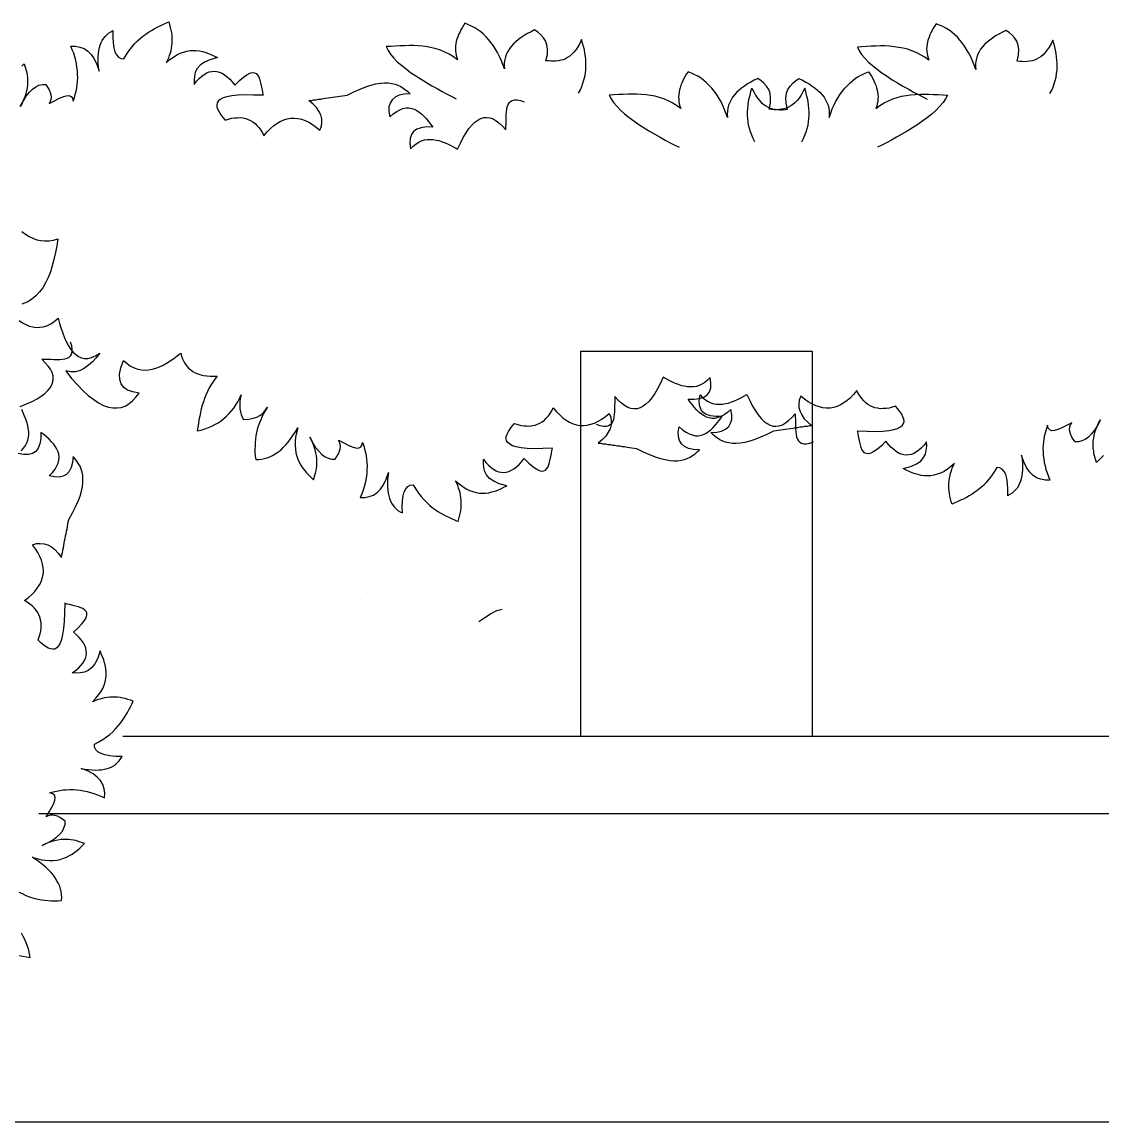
# Model space of a CAD drawing. Extents: x -24232 to 27340, y -23039 to 23489.
# Drawn here: x -9147 to -8446, y -5096 to -4383 of the extents above; entities that cross this region are included whole.
import ezdxf

# ---------------------------------------------------------------- set-up
doc = ezdxf.new("R2010")
doc.units = 0
doc.header["$LTSCALE"] = 10
for name, color, linetype in [('0-PLANTS', 11, 'CONTINUOUS'), ('1', 1, 'CONTINUOUS'), ('3', 3, 'CONTINUOUS')]:
    doc.layers.add(name, color=color, linetype=linetype)

msp = doc.modelspace()

# ---------------------------------------------------------------- linework, layer by layer
at = {"layer": '0-PLANTS', "color": 11}
for points in [[(-8922.65, -4752.9), (-8922.65, -4752.9)], [(-8850.5, -4771.83), (-8850.5, -4771.83)]]:
    msp.add_lwpolyline(points, close=True, dxfattribs=at)
msp.add_lwpolyline([(-8850.5, -4771.83), (-8846.72, -4769.07), (-8843, -4766.77), (-8838.82, -4764.55), (-8835.33, -4763.66)], dxfattribs=at)
at = {"layer": '1'}
for p, q in [((-8784.24, -4596.46), (-8634.24, -4596.46)), ((-8784.24, -4846.46), (-8784.24, -4596.46)), ((-8634.24, -4596.46), (-8634.24, -4846.46))]:
    msp.add_line(p, q, dxfattribs=at)
for points in [[(-9148.18, -4437.54), (-9146.23, -4433.96), (-9144.37, -4430.94), (-9142.31, -4428.43), (-9140.35, -4426.34), (-9138.2, -4424.78), (-9136.13, -4423.89), (-9133.89, -4423.27), (-9131.71, -4423.32), (-9131.71, -4423.32), (-9130.45, -4425.09), (-9129.48, -4426.76), (-9128.77, -4428.45), (-9128.34, -4430.03), (-9128.2, -4431.51), (-9128.32, -4433.01), (-9128.86, -4434.41), (-9129.54, -4435.7), (-9129.54, -4435.7), (-9126.07, -4433.87), (-9123.1, -4432.36), (-9120.5, -4431.29), (-9118.39, -4430.67), (-9116.65, -4430.5), (-9115.24, -4431.04), (-9114.32, -4432.17), (-9113.85, -4434.15), (-9113.85, -4434.15), (-9113.11, -4432.05), (-9112.52, -4429.82), (-9111.91, -4427.73), (-9111.45, -4425.52), (-9111.26, -4423.33), (-9111.07, -4421.15), (-9110.88, -4418.96), (-9110.97, -4416.67), (-9111.05, -4414.51), (-9111.41, -4412.24), (-9111.77, -4409.98), (-9112.26, -4407.72), (-9112.76, -4405.47), (-9113.53, -4403.11), (-9114.43, -4400.9), (-9115.34, -4398.55), (-9115.34, -4398.55), (-9112.36, -4398.52), (-9109.46, -4399.05), (-9106.8, -4400.01), (-9104.33, -4401.66), (-9102.22, -4403.89), (-9100.18, -4406.66), (-9098.47, -4410.29), (-9096.96, -4414.61), (-9096.96, -4414.61), (-9097.34, -4412.07), (-9097.58, -4409.66), (-9097.67, -4407.37), (-9097.62, -4405.19), (-9097.41, -4403.14), (-9097.2, -4401.22), (-9096.83, -4399.43), (-9096.32, -4397.75), (-9095.66, -4396.2), (-9094.99, -4394.78), (-9094.05, -4393.33), (-9093.08, -4392.15), (-9091.97, -4391.09), (-9090.85, -4390.04), (-9089.45, -4389.22), (-9088.04, -4388.4), (-9088.04, -4388.4), (-9088.16, -4392.61), (-9087.93, -4396.38), (-9087.47, -4399.59), (-9086.82, -4402.1), (-9085.8, -4404.16), (-9084.45, -4405.52), (-9082.87, -4406.44), (-9080.95, -4406.66), (-9080.95, -4406.66), (-9079.19, -4403.91), (-9077.55, -4401.32), (-9075.74, -4399.1), (-9074.05, -4397.04), (-9072.21, -4395.1), (-9070.34, -4393.43), (-9068.58, -4392.03), (-9066.69, -4390.63), (-9064.92, -4389.37), (-9063, -4388.23), (-9061.2, -4387.24), (-9059.27, -4386.24), (-9057.46, -4385.38), (-9055.65, -4384.53), (-9053.7, -4383.66), (-9051.89, -4382.8), (-9051.89, -4382.8), (-9051.32, -4384.5), (-9050.86, -4386.36), (-9050.42, -4388.07), (-9050.12, -4389.8), (-9049.94, -4391.55), (-9049.79, -4393.16), (-9049.75, -4394.91), (-9049.86, -4396.55), (-9049.97, -4398.18), (-9050.21, -4399.83), (-9050.59, -4401.5), (-9050.98, -4403.02), (-9051.5, -4404.57), (-9052.01, -4406.24), (-9052.69, -4407.66), (-9053.48, -4409.23), (-9053.48, -4409.23), (-9051.1, -4407.23), (-9048.83, -4405.52), (-9046.67, -4404.09), (-9044.47, -4403.06), (-9042.25, -4402.3), (-9040.14, -4401.68), (-9038.01, -4401.34), (-9035.98, -4401.27), (-9033.95, -4401.34), (-9031.89, -4401.55), (-9029.95, -4402.03), (-9027.86, -4402.64), (-9026.04, -4403.27), (-9024.05, -4404.16), (-9022.07, -4405.04), (-9020.22, -4405.94), (-9020.22, -4405.94), (-9025.1, -4407.24), (-9028.72, -4408.95), (-9031.52, -4410.85), (-9033.33, -4413.06), (-9034.59, -4415.35), (-9035.15, -4417.98), (-9035.43, -4420.58), (-9035.3, -4423.28), (-9035.3, -4423.28), (-9033.74, -4421.23), (-9032.02, -4419.43), (-9030.41, -4417.92), (-9028.76, -4416.81), (-9027.1, -4415.83), (-9025.54, -4415.14), (-9023.81, -4414.83), (-9022.2, -4414.67), (-9020.55, -4414.91), (-9018.89, -4415.29), (-9017.19, -4416.07), (-9015.61, -4417), (-9013.99, -4418.33), (-9012.2, -4419.91), (-9010.68, -4421.66), (-9008.98, -4423.79), (-9008.98, -4423.79), (-9006.02, -4420.79), (-9003.39, -4418.64), (-9001.11, -4417.06), (-8999.18, -4416.05), (-8997.6, -4415.63), (-8996.23, -4415.76), (-8995.1, -4416.19), (-8994.19, -4417.19), (-8993.4, -4418.33), (-8992.85, -4419.76), (-8992.43, -4421.34), (-8991.97, -4423.2), (-8991.65, -4425.06), (-8991.2, -4426.91), (-8990.89, -4428.64), (-8990.45, -4430.36), (-8990.45, -4430.36), (-8996.84, -4430.18), (-9002.27, -4430.04), (-9006.99, -4430.23), (-9010.86, -4430.75), (-9014.06, -4431.34), (-9016.56, -4431.99), (-9018.36, -4432.98), (-9019.61, -4434.05), (-9020.44, -4435.22), (-9020.71, -4436.6), (-9020.57, -4438.07), (-9020.01, -4439.64), (-9019.18, -4441.19), (-9018.05, -4442.97), (-9016.66, -4444.73), (-9015.13, -4446.47), (-9015.13, -4446.47), (-9013.03, -4445.86), (-9011.06, -4445.26), (-9009.06, -4444.93), (-9007.17, -4444.87), (-9005.28, -4444.82), (-9003.63, -4445.07), (-9001.83, -4445.43), (-9000.29, -4445.95), (-8998.72, -4446.75), (-8997.29, -4447.55), (-8995.83, -4448.63), (-8994.62, -4449.86), (-8993.26, -4451.35), (-8992.16, -4452.87), (-8991.03, -4454.66), (-8990.03, -4456.59), (-8990.03, -4456.59), (-8987.98, -4454.08), (-8985.88, -4451.98), (-8983.76, -4450.15), (-8981.61, -4448.58), (-8979.44, -4447.28), (-8977.24, -4446.25), (-8975, -4445.62), (-8972.73, -4445.26), (-8970.44, -4445.17), (-8968.11, -4445.48), (-8965.76, -4445.93), (-8963.37, -4446.78), (-8960.96, -4447.89), (-8958.52, -4449.28), (-8956.19, -4450.94), (-8953.69, -4453), (-8953.69, -4453), (-8952.72, -4450.46), (-8952.42, -4448), (-8952.52, -4445.57), (-8953.18, -4443.06), (-8954.35, -4440.74), (-8955.95, -4438.33), (-8958.2, -4436.11), (-8960.86, -4433.8), (-8960.86, -4433.8), (-8959.25, -4433.64), (-8957.79, -4433.36), (-8956.18, -4433.2), (-8954.59, -4432.91), (-8953.11, -4432.76), (-8951.52, -4432.47), (-8950.04, -4432.32), (-8948.44, -4432.03), (-8946.83, -4431.87), (-8945.37, -4431.59), (-8943.76, -4431.43), (-8942.17, -4431.14), (-8940.69, -4431), (-8939.1, -4430.7), (-8937.62, -4430.56), (-8936.03, -4430.26), (-8936.03, -4430.26), (-8931.64, -4428.07), (-8927.61, -4426.32), (-8923.96, -4424.87), (-8920.56, -4423.73), (-8917.38, -4423), (-8914.45, -4422.45), (-8911.76, -4422.31), (-8909.32, -4422.34), (-8906.98, -4422.66), (-8904.91, -4423.13), (-8903.08, -4423.76), (-8901.23, -4424.66), (-8899.64, -4425.72), (-8898.05, -4426.78), (-8896.57, -4427.99), (-8895.22, -4429.35), (-8895.22, -4429.35), (-8899.12, -4429.6), (-8902.3, -4430.32), (-8904.89, -4431.52), (-8906.89, -4433.21), (-8908.17, -4435.37), (-8908.87, -4437.87), (-8908.98, -4440.86), (-8908.37, -4444.32), (-8908.37, -4444.32), (-8906.12, -4442.34), (-8903.84, -4440.76), (-8901.78, -4439.75), (-8899.82, -4439.01), (-8897.83, -4438.54), (-8895.94, -4438.49), (-8894.14, -4438.86), (-8892.47, -4439.37), (-8890.9, -4440.16), (-8889.31, -4441.22), (-8887.7, -4442.42), (-8886.2, -4443.89), (-8884.69, -4445.51), (-8883.29, -4447.26), (-8881.89, -4449.16), (-8880.48, -4451.05), (-8880.48, -4451.05), (-8884.56, -4450.91), (-8888.03, -4451.39), (-8890.78, -4452.34), (-8892.94, -4453.77), (-8894.37, -4455.81), (-8895.2, -4458.33), (-8895.3, -4461.45), (-8894.81, -4465.06), (-8894.81, -4465.06), (-8893.09, -4463.26), (-8891.33, -4461.87), (-8889.55, -4460.75), (-8887.73, -4459.89), (-8885.9, -4459.3), (-8884.03, -4458.98), (-8882.14, -4458.93), (-8880.24, -4459.01), (-8878.31, -4459.36), (-8876.38, -4459.72), (-8874.41, -4460.47), (-8872.44, -4461.22), (-8870.45, -4462.11), (-8868.32, -4463.12), (-8866.32, -4464.14), (-8864.31, -4465.3), (-8864.31, -4465.3), (-8862.54, -4461.33), (-8860.72, -4457.76), (-8858.87, -4454.6), (-8856.96, -4451.98), (-8855.16, -4449.63), (-8853.18, -4447.81), (-8851.28, -4446.4), (-8849.35, -4445.4), (-8847.38, -4444.8), (-8845.49, -4444.75), (-8843.44, -4444.95), (-8841.33, -4445.69), (-8839.32, -4446.85), (-8837.27, -4448.41), (-8835.18, -4450.37), (-8833.06, -4452.73), (-8833.06, -4452.73), (-8832.97, -4450.82), (-8832.9, -4448.79), (-8832.83, -4446.75), (-8832.75, -4444.84), (-8832.82, -4442.82), (-8832.58, -4441.04), (-8832.35, -4439.25), (-8832.1, -4437.74), (-8831.56, -4436.33), (-8830.86, -4435.18), (-8830, -4434.28), (-8828.85, -4433.63), (-8827.39, -4433.35), (-8825.63, -4433.31), (-8823.55, -4433.78), (-8821.17, -4434.63), (-8821.17, -4434.63), (-8821.07, -4434.54)], [(-8785.77, -4428.99), (-8785.77, -4428.99), (-8784.61, -4426.8), (-8783.73, -4424.72), (-8782.97, -4422.5), (-8782.35, -4420.39), (-8781.74, -4418.29), (-8781.38, -4416.02), (-8781.17, -4413.87), (-8781.09, -4411.71), (-8781.01, -4409.56), (-8781.2, -4407.37), (-8781.39, -4405.18), (-8781.72, -4402.99), (-8782.04, -4400.79), (-8782.65, -4398.7), (-8783.24, -4396.47), (-8783.83, -4394.25), (-8783.83, -4394.25), (-8785.02, -4396.7), (-8786.19, -4398.89), (-8787.44, -4400.66), (-8788.82, -4402.28), (-8790.19, -4403.77), (-8791.52, -4404.86), (-8792.96, -4405.8), (-8794.4, -4406.61), (-8795.82, -4407.28), (-8797.34, -4407.67), (-8798.86, -4407.93), (-8800.51, -4408.17), (-8802.14, -4408.28), (-8803.77, -4408.26), (-8805.38, -4408.1), (-8806.99, -4407.94), (-8806.99, -4407.94), (-8806.05, -4403.97), (-8805.98, -4400.45), (-8806.37, -4397.57), (-8807.2, -4395.05), (-8808.63, -4393.01), (-8810.33, -4391.09), (-8812.2, -4389.41), (-8814.36, -4387.98), (-8814.36, -4387.98), (-8816.64, -4389.11), (-8818.93, -4390.37), (-8821.07, -4391.51), (-8822.97, -4392.95), (-8824.86, -4394.25), (-8826.48, -4395.58), (-8828.12, -4397.05), (-8829.5, -4398.67), (-8830.73, -4400.18), (-8831.71, -4401.84), (-8832.55, -4403.52), (-8833.27, -4405.34), (-8833.72, -4407.19), (-8834.06, -4409.19), (-8834.12, -4411.22), (-8833.92, -4413.27), (-8833.92, -4413.27), (-8834.99, -4410.45), (-8836.07, -4407.64), (-8837.17, -4405.09), (-8838.42, -4402.67), (-8839.82, -4400.36), (-8841.1, -4398.2), (-8842.66, -4396.15), (-8844.23, -4394.24), (-8845.81, -4392.46), (-8847.54, -4390.8), (-8849.29, -4389.27), (-8851.18, -4387.86), (-8853.22, -4386.58), (-8855.29, -4385.56), (-8857.35, -4384.55), (-8859.57, -4383.65), (-8859.57, -4383.65), (-8860.52, -4385.05), (-8861.48, -4386.58), (-8862.3, -4387.98), (-8862.99, -4389.54), (-8863.67, -4390.96), (-8864.22, -4392.4), (-8864.78, -4393.97), (-8865.2, -4395.42), (-8865.48, -4396.88), (-8865.62, -4398.35), (-8865.78, -4399.96), (-8865.66, -4401.46), (-8865.54, -4402.97), (-8865.27, -4404.35), (-8864.88, -4405.88), (-8864.35, -4407.42), (-8864.35, -4407.42), (-8867, -4405.4), (-8869.81, -4403.76), (-8872.52, -4402.41), (-8875.38, -4401.18), (-8878.27, -4400.22), (-8881.04, -4399.54), (-8883.97, -4398.98), (-8886.9, -4398.55), (-8889.85, -4398.26), (-8892.82, -4398.11), (-8895.79, -4398.08), (-8898.78, -4398.19), (-8901.77, -4398.3), (-8904.76, -4398.41), (-8907.77, -4398.66), (-8910.76, -4398.77), (-8910.76, -4398.77), (-8909.51, -4401.2), (-8907.99, -4403.65), (-8905.92, -4406.02), (-8903.47, -4408.56), (-8900.85, -4410.85), (-8897.83, -4413.18), (-8894.81, -4415.51), (-8891.51, -4417.73), (-8888.07, -4419.97), (-8884.62, -4422.07), (-8881.17, -4424.17), (-8877.7, -4426.01), (-8874.37, -4427.96), (-8871.15, -4429.63), (-8868.18, -4431.14), (-8865.35, -4432.64)], [(-8479.86, -4429.25), (-8479.86, -4429.25), (-8478.7, -4427.06), (-8477.82, -4424.98), (-8477.05, -4422.75), (-8476.44, -4420.65), (-8475.83, -4418.54), (-8475.47, -4416.28), (-8475.25, -4414.13), (-8475.18, -4411.97), (-8475.1, -4409.81), (-8475.29, -4407.63), (-8475.48, -4405.44), (-8475.8, -4403.24), (-8476.13, -4401.04), (-8476.73, -4398.95), (-8477.33, -4396.73), (-8477.92, -4394.5), (-8477.92, -4394.5), (-8479.11, -4396.96), (-8480.27, -4399.14), (-8481.53, -4400.92), (-8482.91, -4402.54), (-8484.28, -4404.03), (-8485.6, -4405.12), (-8487.05, -4406.06), (-8488.49, -4406.87), (-8489.91, -4407.54), (-8491.43, -4407.93), (-8492.95, -4408.18), (-8494.6, -4408.43), (-8496.23, -4408.54), (-8497.86, -4408.51), (-8499.47, -4408.35), (-8501.07, -4408.19), (-8501.07, -4408.19), (-8500.14, -4404.22), (-8500.06, -4400.71), (-8500.46, -4397.83), (-8501.29, -4395.31), (-8502.72, -4393.27), (-8504.42, -4391.34), (-8506.29, -4389.67), (-8508.45, -4388.24), (-8508.45, -4388.24), (-8510.73, -4389.37), (-8513.02, -4390.63), (-8515.16, -4391.77), (-8517.06, -4393.21), (-8518.95, -4394.51), (-8520.57, -4395.84), (-8522.21, -4397.3), (-8523.59, -4398.93), (-8524.82, -4400.43), (-8525.8, -4402.1), (-8526.64, -4403.77), (-8527.36, -4405.6), (-8527.81, -4407.45), (-8528.15, -4409.45), (-8528.21, -4411.47), (-8528.01, -4413.52), (-8528.01, -4413.52), (-8529.08, -4410.71), (-8530.16, -4407.89), (-8531.26, -4405.35), (-8532.51, -4402.92), (-8533.91, -4400.62), (-8535.19, -4398.46), (-8536.74, -4396.41), (-8538.32, -4394.5), (-8539.9, -4392.71), (-8541.63, -4391.05), (-8543.38, -4389.53), (-8545.27, -4388.12), (-8547.31, -4386.84), (-8549.38, -4385.82), (-8551.44, -4384.8), (-8553.66, -4383.91), (-8553.66, -4383.91), (-8554.61, -4385.3), (-8555.57, -4386.83), (-8556.39, -4388.24), (-8557.08, -4389.8), (-8557.76, -4391.22), (-8558.31, -4392.66), (-8558.87, -4394.23), (-8559.29, -4395.67), (-8559.57, -4397.14), (-8559.71, -4398.61), (-8559.87, -4400.22), (-8559.75, -4401.72), (-8559.63, -4403.22), (-8559.36, -4404.6), (-8558.97, -4406.13), (-8558.44, -4407.67), (-8558.44, -4407.67), (-8561.08, -4405.65), (-8563.9, -4404.02), (-8566.61, -4402.67), (-8569.47, -4401.44), (-8572.36, -4400.48), (-8575.13, -4399.8), (-8578.06, -4399.24), (-8580.99, -4398.81), (-8583.94, -4398.52), (-8586.91, -4398.36), (-8589.88, -4398.34), (-8592.87, -4398.45), (-8595.86, -4398.56), (-8598.85, -4398.67), (-8601.86, -4398.92), (-8604.85, -4399.03), (-8604.85, -4399.03), (-8603.6, -4401.45), (-8602.08, -4403.91), (-8600.01, -4406.28), (-8597.55, -4408.82), (-8594.94, -4411.11), (-8591.92, -4413.44), (-8588.9, -4415.77), (-8585.6, -4417.99), (-8582.16, -4420.23), (-8578.71, -4422.33), (-8575.26, -4424.43), (-8571.79, -4426.26), (-8568.46, -4428.22), (-8565.24, -4429.89), (-8562.27, -4431.4), (-8559.44, -4432.9)], [(-9147.24, -4411.45), (-9145.63, -4409.94), (-9145.63, -4409.94), (-9145.21, -4411.38), (-9144.8, -4412.83), (-9144.39, -4414.28), (-9143.96, -4415.86), (-9143.81, -4417.34), (-9143.52, -4418.94), (-9143.5, -4420.56), (-9143.47, -4422.18), (-9143.58, -4423.82), (-9143.81, -4425.6), (-9144.18, -4427.4), (-9144.66, -4429.34), (-9145.28, -4431.3), (-9146.03, -4433.27), (-9147.04, -4435.4), (-9148.18, -4437.54)], [(-8640.91, -4460.46), (-8640.91, -4460.46), (-8639.75, -4458.28), (-8638.87, -4456.2), (-8638.11, -4453.97), (-8637.49, -4451.87), (-8636.88, -4449.76), (-8636.52, -4447.49), (-8636.31, -4445.35), (-8636.23, -4443.19), (-8636.15, -4441.03), (-8636.34, -4438.84), (-8636.53, -4436.66), (-8636.86, -4434.46), (-8637.18, -4432.26), (-8637.79, -4430.17), (-8638.38, -4427.94), (-8638.97, -4425.72), (-8638.97, -4425.72), (-8640.16, -4428.17), (-8641.33, -4430.36), (-8642.58, -4432.13), (-8643.96, -4433.76), (-8645.33, -4435.25), (-8646.66, -4436.33), (-8648.1, -4437.28), (-8649.54, -4438.08), (-8650.96, -4438.75), (-8652.49, -4439.14), (-8654, -4439.4), (-8655.65, -4439.64), (-8657.29, -4439.75), (-8658.91, -4439.73), (-8660.52, -4439.57), (-8662.13, -4439.41), (-8662.13, -4439.41), (-8661.19, -4435.44), (-8661.12, -4431.93), (-8661.51, -4429.04), (-8662.34, -4426.52), (-8663.77, -4424.49), (-8665.47, -4422.56), (-8667.34, -4420.89), (-8669.5, -4419.45), (-8669.5, -4419.45), (-8671.78, -4420.58), (-8674.07, -4421.85), (-8676.21, -4422.99), (-8678.12, -4424.43), (-8680, -4425.73), (-8681.63, -4427.06), (-8683.26, -4428.52), (-8684.64, -4430.15), (-8685.87, -4431.65), (-8686.85, -4433.31), (-8687.69, -4434.99), (-8688.41, -4436.81), (-8688.87, -4438.67), (-8689.2, -4440.66), (-8689.26, -4442.69), (-8689.06, -4444.74), (-8689.06, -4444.74), (-8690.14, -4441.93), (-8691.21, -4439.11), (-8692.31, -4436.56), (-8693.56, -4434.14), (-8694.96, -4431.83), (-8696.24, -4429.68), (-8697.8, -4427.63), (-8699.37, -4425.71), (-8700.95, -4423.93), (-8702.68, -4422.27), (-8704.43, -4420.74), (-8706.32, -4419.34), (-8708.36, -4418.05), (-8710.43, -4417.04), (-8712.49, -4416.02), (-8714.71, -4415.12), (-8714.71, -4415.12), (-8715.66, -4416.52), (-8716.62, -4418.05), (-8717.44, -4419.46), (-8718.13, -4421.01), (-8718.82, -4422.44), (-8719.36, -4423.87), (-8719.92, -4425.44), (-8720.34, -4426.89), (-8720.62, -4428.35), (-8720.76, -4429.83), (-8720.92, -4431.44), (-8720.8, -4432.94), (-8720.68, -4434.44), (-8720.41, -4435.82), (-8720.02, -4437.35), (-8719.49, -4438.89), (-8719.49, -4438.89), (-8722.14, -4436.87), (-8724.95, -4435.24), (-8727.66, -4433.89), (-8730.52, -4432.66), (-8733.41, -4431.69), (-8736.18, -4431.01), (-8739.11, -4430.45), (-8742.04, -4430.03), (-8744.99, -4429.74), (-8747.96, -4429.58), (-8750.94, -4429.56), (-8753.93, -4429.67), (-8756.92, -4429.78), (-8759.91, -4429.89), (-8762.91, -4430.13), (-8765.9, -4430.24), (-8765.9, -4430.24), (-8764.65, -4432.67), (-8763.13, -4435.12), (-8761.06, -4437.49), (-8758.61, -4440.04), (-8755.99, -4442.33), (-8752.97, -4444.66), (-8749.95, -4446.99), (-8746.65, -4449.21), (-8743.21, -4451.44), (-8739.76, -4453.54), (-8736.31, -4455.65), (-8732.84, -4457.48), (-8729.51, -4459.43), (-8726.29, -4461.1), (-8723.33, -4462.62), (-8720.49, -4464.11)], [(-8671.39, -4460.46), (-8671.39, -4460.46), (-8672.55, -4458.28), (-8673.44, -4456.2), (-8674.2, -4453.97), (-8674.81, -4451.87), (-8675.43, -4449.76), (-8675.79, -4447.49), (-8676, -4445.35), (-8676.07, -4443.19), (-8676.15, -4441.03), (-8675.96, -4438.84), (-8675.77, -4436.66), (-8675.45, -4434.46), (-8675.12, -4432.26), (-8674.52, -4430.17), (-8673.92, -4427.94), (-8673.33, -4425.72), (-8673.33, -4425.72), (-8672.14, -4428.17), (-8670.98, -4430.36), (-8669.72, -4432.13), (-8668.34, -4433.76), (-8666.97, -4435.25), (-8665.65, -4436.33), (-8664.2, -4437.28), (-8662.77, -4438.08), (-8661.35, -4438.75), (-8659.82, -4439.14), (-8658.3, -4439.4), (-8656.65, -4439.64), (-8655.02, -4439.75), (-8653.4, -4439.73), (-8651.79, -4439.57), (-8650.18, -4439.41), (-8650.18, -4439.41), (-8651.11, -4435.44), (-8651.19, -4431.93), (-8650.79, -4429.04), (-8649.96, -4426.52), (-8648.54, -4424.49), (-8646.83, -4422.56), (-8644.97, -4420.89), (-8642.8, -4419.45), (-8642.8, -4419.45), (-8640.53, -4420.58), (-8638.23, -4421.85), (-8636.09, -4422.99), (-8634.19, -4424.43), (-8632.3, -4425.73), (-8630.68, -4427.06), (-8629.04, -4428.52), (-8627.66, -4430.15), (-8626.43, -4431.65), (-8625.46, -4433.31), (-8624.61, -4434.99), (-8623.89, -4436.81), (-8623.44, -4438.67), (-8623.1, -4440.66), (-8623.04, -4442.69), (-8623.24, -4444.74), (-8623.24, -4444.74), (-8622.17, -4441.93), (-8621.09, -4439.11), (-8619.99, -4436.56), (-8618.74, -4434.14), (-8617.34, -4431.83), (-8616.07, -4429.68), (-8614.51, -4427.63), (-8612.94, -4425.71), (-8611.35, -4423.93), (-8609.62, -4422.27), (-8607.87, -4420.74), (-8605.98, -4419.34), (-8603.94, -4418.05), (-8601.88, -4417.04), (-8599.81, -4416.02), (-8597.6, -4415.12), (-8597.6, -4415.12), (-8596.65, -4416.52), (-8595.68, -4418.05), (-8594.87, -4419.46), (-8594.17, -4421.01), (-8593.49, -4422.44), (-8592.94, -4423.87), (-8592.38, -4425.44), (-8591.97, -4426.89), (-8591.69, -4428.35), (-8591.54, -4429.83), (-8591.38, -4431.44), (-8591.5, -4432.94), (-8591.63, -4434.44), (-8591.9, -4435.82), (-8592.29, -4437.35), (-8592.81, -4438.89), (-8592.81, -4438.89), (-8590.17, -4436.87), (-8587.35, -4435.24), (-8584.64, -4433.89), (-8581.78, -4432.66), (-8578.9, -4431.69), (-8576.12, -4431.01), (-8573.2, -4430.45), (-8570.26, -4430.03), (-8567.31, -4429.74), (-8564.35, -4429.58), (-8561.37, -4429.56), (-8558.38, -4429.67), (-8555.39, -4429.78), (-8552.4, -4429.89), (-8549.39, -4430.13), (-8546.4, -4430.24), (-8546.4, -4430.24), (-8547.65, -4432.67), (-8549.17, -4435.12), (-8551.24, -4437.49), (-8553.7, -4440.04), (-8556.31, -4442.33), (-8559.33, -4444.66), (-8562.35, -4446.99), (-8565.66, -4449.21), (-8569.09, -4451.44), (-8572.54, -4453.54), (-8575.99, -4455.65), (-8579.46, -4457.48), (-8582.79, -4459.43), (-8586.01, -4461.1), (-8588.98, -4462.62), (-8591.81, -4464.11)], [(-9147.19, -4518.78), (-9144.92, -4520.49), (-9142.49, -4521.95), (-9140.04, -4523.14), (-9137.42, -4524.08), (-9134.9, -4524.6), (-9132.22, -4524.86), (-9129.49, -4524.72), (-9126.75, -4524.32), (-9123.82, -4523.52), (-9123.82, -4523.52), (-9124.54, -4528.06), (-9125.38, -4532.44), (-9126.36, -4536.81), (-9127.44, -4540.91), (-9128.64, -4544.85), (-9130.08, -4548.5), (-9131.78, -4551.99), (-9133.59, -4555.19), (-9135.76, -4557.96), (-9138.18, -4560.56), (-9140.83, -4562.74), (-9143.85, -4564.47), (-9147.24, -4565.9)], [(-9148.97, -4576.56), (-9146.81, -4577.99), (-9144.62, -4579.16), (-9142.41, -4580.05), (-9140.15, -4580.55), (-9137.89, -4580.91), (-9135.58, -4580.86), (-9133.25, -4580.55), (-9130.88, -4579.84), (-9128.45, -4578.59), (-9126.13, -4577.06), (-9123.63, -4575), (-9123.63, -4575), (-9122.74, -4578.34), (-9121.71, -4581.69), (-9120.66, -4584.77), (-9119.47, -4587.73), (-9118.24, -4590.43), (-9116.86, -4592.87), (-9115.46, -4595.17), (-9113.89, -4597.09), (-9112.15, -4598.61), (-9110.38, -4599.87), (-9108.43, -4600.74), (-9106.43, -4601.07), (-9104.26, -4601.02), (-9101.9, -4600.44), (-9099.35, -4599.34), (-9096.62, -4597.71), (-9096.62, -4597.71), (-9098.94, -4600.6), (-9101.36, -4603.2), (-9103.89, -4605.52), (-9106.52, -4607.43), (-9109.37, -4608.91), (-9112.29, -4609.7), (-9115.42, -4609.8), (-9118.74, -4609.2), (-9118.74, -4609.2), (-9114.89, -4614.05), (-9111.1, -4618.22), (-9107.55, -4621.95), (-9104.07, -4625.14), (-9100.54, -4627.79), (-9097.36, -4629.87), (-9094.14, -4631.54), (-9091, -4632.66), (-9088.08, -4633.22), (-9085.23, -4633.23), (-9082.62, -4632.81), (-9080.1, -4631.98), (-9077.65, -4630.46), (-9075.3, -4628.66), (-9073.17, -4626.3), (-9071.14, -4623.52), (-9071.14, -4623.52), (-9075.26, -4622.71), (-9078.53, -4621.57), (-9081.06, -4619.83), (-9082.74, -4617.63), (-9083.67, -4614.7), (-9083.74, -4611.31), (-9082.93, -4607.19), (-9081.23, -4602.34), (-9081.23, -4602.34), (-9078.86, -4604.34), (-9076.59, -4606.05), (-9074.27, -4607.23), (-9071.91, -4608.01), (-9069.52, -4608.51), (-9067.24, -4608.74), (-9064.92, -4608.56), (-9062.57, -4608.12), (-9060.2, -4607.4), (-9057.95, -4606.54), (-9055.54, -4605.42), (-9053.25, -4604.16), (-9050.93, -4602.63), (-9048.61, -4601.1), (-9046.41, -4599.42), (-9044.07, -4597.62), (-9044.07, -4597.62), (-9043.58, -4599.56), (-9042.82, -4601.4), (-9042.04, -4603.1), (-9041.11, -4604.68), (-9040.02, -4606.01), (-9038.93, -4607.34), (-9037.55, -4608.42), (-9036.17, -4609.5), (-9034.63, -4610.33), (-9032.94, -4611.04), (-9031.1, -4611.63), (-9029.25, -4612.08), (-9027.11, -4612.43), (-9024.97, -4612.64), (-9022.8, -4612.59), (-9020.36, -4612.56), (-9020.36, -4612.56), (-9021.9, -4614.44), (-9023.31, -4616.46), (-9024.59, -4618.37), (-9025.75, -4620.55), (-9026.77, -4622.62), (-9027.8, -4624.82), (-9028.56, -4627.05), (-9029.32, -4629.27), (-9030.08, -4631.5), (-9030.71, -4633.74), (-9031.22, -4636.13), (-9031.72, -4638.52), (-9032.23, -4640.9), (-9032.6, -4643.31), (-9032.97, -4645.71), (-9033.35, -4648.11), (-9033.35, -4648.11), (-9030.85, -4647.54), (-9028.48, -4646.83), (-9026.09, -4645.98), (-9023.96, -4644.97), (-9021.83, -4643.96), (-9019.82, -4642.81), (-9017.8, -4641.52), (-9016.03, -4640.07), (-9014.25, -4638.48), (-9012.6, -4636.88), (-9011.08, -4635.14), (-9009.67, -4633.25), (-9008.39, -4631.21), (-9007.1, -4629.17), (-9005.94, -4626.98), (-9004.89, -4624.65), (-9004.89, -4624.65), (-9005.41, -4627.17), (-9005.64, -4629.45), (-9005.73, -4631.74), (-9005.66, -4633.78), (-9005.31, -4635.71), (-9004.81, -4637.52), (-9004.15, -4639.07), (-9003.23, -4640.65), (-9003.23, -4640.65), (-8999.82, -4640.45), (-8997.06, -4639.91), (-8994.69, -4639.2), (-8992.69, -4638.17), (-8991.08, -4636.98), (-8989.86, -4635.61), (-8988.78, -4634.23), (-8987.81, -4632.7), (-8987.81, -4632.7), (-8989.1, -4634.74), (-8990.25, -4636.79), (-8991.25, -4638.72), (-8992.14, -4640.8), (-8993.02, -4642.88), (-8993.77, -4644.97), (-8994.38, -4647.08), (-8994.86, -4649.2), (-8995.21, -4651.33), (-8995.55, -4653.46), (-8995.76, -4655.61), (-8995.84, -4657.77), (-8995.92, -4659.93), (-8995.86, -4662.1), (-8995.69, -4664.42), (-8995.36, -4666.62), (-8995.36, -4666.62), (-8993.47, -4666.67), (-8991.55, -4666.45), (-8989.76, -4666.09), (-8987.95, -4665.59), (-8986.13, -4664.96), (-8984.41, -4664.04), (-8982.68, -4663), (-8980.94, -4661.81), (-8979.18, -4660.5), (-8977.54, -4658.9), (-8975.88, -4657.17), (-8974.34, -4655.29), (-8972.78, -4653.28), (-8971.2, -4650.99), (-8969.62, -4648.71), (-8968.15, -4646.15), (-8968.15, -4646.15), (-8969.01, -4649.32), (-8969.57, -4652.24), (-8969.83, -4654.92), (-8969.82, -4657.5), (-8969.65, -4659.95), (-8969.34, -4662.28), (-8968.75, -4664.51), (-8967.99, -4666.48), (-8967.11, -4668.46), (-8966.07, -4670.32), (-8965.02, -4672.05), (-8963.69, -4673.67), (-8962.36, -4675.3), (-8960.89, -4676.8), (-8959.41, -4678.3), (-8957.8, -4679.81), (-8957.8, -4679.81), (-8957.39, -4678.36), (-8956.97, -4676.91), (-8956.56, -4675.46), (-8956.13, -4673.88), (-8955.99, -4672.4), (-8955.69, -4670.81), (-8955.67, -4669.19), (-8955.64, -4667.56), (-8955.75, -4665.93), (-8955.98, -4664.14), (-8956.35, -4662.35), (-8956.83, -4660.4), (-8957.45, -4658.45), (-8958.2, -4656.48), (-8959.21, -4654.35), (-8960.35, -4652.2), (-8960.35, -4652.2), (-8958.41, -4655.78), (-8956.54, -4658.81), (-8954.48, -4661.31), (-8952.52, -4663.4), (-8950.38, -4664.97), (-8948.3, -4665.85), (-8946.06, -4666.48), (-8943.88, -4666.42), (-8943.88, -4666.42), (-8942.63, -4664.65), (-8941.65, -4662.99), (-8940.94, -4661.3), (-8940.51, -4659.71), (-8940.37, -4658.24), (-8940.49, -4656.74), (-8941.03, -4655.33), (-8941.71, -4654.04), (-8941.71, -4654.04), (-8938.24, -4655.88), (-8935.27, -4657.39), (-8932.67, -4658.46), (-8930.56, -4659.07), (-8928.82, -4659.24), (-8927.41, -4658.71), (-8926.49, -4657.58), (-8926.02, -4655.59), (-8926.02, -4655.59), (-8925.28, -4657.7), (-8924.69, -4659.92), (-8924.08, -4662.01), (-8923.63, -4664.23), (-8923.43, -4666.41), (-8923.24, -4668.6), (-8923.05, -4670.78), (-8923.15, -4673.08), (-8923.22, -4675.23), (-8923.58, -4677.5), (-8923.94, -4679.77), (-8924.44, -4682.02), (-8924.93, -4684.27), (-8925.7, -4686.64), (-8926.6, -4688.85), (-8927.51, -4691.2), (-8927.51, -4691.2), (-8924.53, -4691.22), (-8921.64, -4690.69), (-8918.97, -4689.74), (-8916.5, -4688.09), (-8914.39, -4685.86), (-8912.35, -4683.08), (-8910.64, -4679.46), (-8909.13, -4675.14), (-8909.13, -4675.14), (-8909.52, -4677.67), (-8909.75, -4680.09), (-8909.85, -4682.38), (-8909.79, -4684.55), (-8909.59, -4686.6), (-8909.37, -4688.52), (-8909, -4690.32), (-8908.49, -4691.99), (-8907.83, -4693.55), (-8907.16, -4694.97), (-8906.22, -4696.41), (-8905.25, -4697.59), (-8904.14, -4698.65), (-8903.03, -4699.71), (-8901.62, -4700.52), (-8900.21, -4701.34), (-8900.21, -4701.34), (-8900.33, -4697.13), (-8900.1, -4693.36), (-8899.64, -4690.16), (-8898.99, -4687.65), (-8897.97, -4685.58), (-8896.62, -4684.23), (-8895.04, -4683.3), (-8893.12, -4683.08), (-8893.12, -4683.08), (-8891.36, -4685.83), (-8889.72, -4688.43), (-8887.91, -4690.64), (-8886.22, -4692.7), (-8884.38, -4694.64), (-8882.51, -4696.32), (-8880.76, -4697.71), (-8878.86, -4699.12), (-8877.09, -4700.37), (-8875.17, -4701.51), (-8873.37, -4702.5), (-8871.44, -4703.51), (-8869.63, -4704.36), (-8867.82, -4705.22), (-8865.87, -4706.09), (-8864.06, -4706.94), (-8864.06, -4706.94), (-8863.49, -4705.24), (-8863.03, -4703.39), (-8862.59, -4701.67), (-8862.29, -4699.94), (-8862.12, -4698.2), (-8861.96, -4696.59), (-8861.92, -4694.83), (-8862.03, -4693.2), (-8862.14, -4691.56), (-8862.38, -4689.91), (-8862.76, -4688.25), (-8863.15, -4686.72), (-8863.67, -4685.18), (-8864.19, -4683.5), (-8864.86, -4682.08), (-8865.65, -4680.51), (-8865.65, -4680.51), (-8863.27, -4682.51), (-8861.01, -4684.22), (-8858.85, -4685.66), (-8856.65, -4686.69), (-8854.42, -4687.45), (-8852.31, -4688.06), (-8850.18, -4688.41), (-8848.15, -4688.47), (-8846.12, -4688.4), (-8844.07, -4688.2), (-8842.12, -4687.71), (-8840.03, -4687.11), (-8838.21, -4686.48), (-8836.22, -4685.59), (-8834.24, -4684.7), (-8832.39, -4683.8), (-8832.39, -4683.8), (-8837.27, -4682.5), (-8840.9, -4680.79), (-8843.69, -4678.89), (-8845.5, -4676.68), (-8846.76, -4674.39), (-8847.32, -4671.76), (-8847.6, -4669.16), (-8847.47, -4666.47), (-8847.47, -4666.47), (-8845.91, -4668.52), (-8844.19, -4670.31), (-8842.58, -4671.82), (-8840.93, -4672.94), (-8839.27, -4673.91), (-8837.71, -4674.61), (-8835.98, -4674.91), (-8834.37, -4675.07), (-8832.72, -4674.83), (-8831.06, -4674.45), (-8829.36, -4673.67), (-8827.78, -4672.74), (-8826.16, -4671.42), (-8824.38, -4669.83), (-8822.85, -4668.09), (-8821.15, -4665.95), (-8821.15, -4665.95), (-8818.2, -4668.95), (-8815.56, -4671.11), (-8813.28, -4672.69), (-8811.35, -4673.69), (-8809.77, -4674.12), (-8808.4, -4673.98), (-8807.27, -4673.55), (-8806.36, -4672.56), (-8805.57, -4671.42), (-8805.03, -4669.98), (-8804.6, -4668.4), (-8804.15, -4666.55), (-8803.83, -4664.68), (-8803.37, -4662.83), (-8803.07, -4661.1), (-8802.63, -4659.39), (-8802.63, -4659.39), (-8809.01, -4659.57), (-8814.44, -4659.71), (-8819.16, -4659.51), (-8823.03, -4658.99), (-8826.23, -4658.41), (-8828.74, -4657.75), (-8830.53, -4656.76), (-8831.78, -4655.69), (-8832.61, -4654.53), (-8832.88, -4653.15), (-8832.74, -4651.67), (-8832.18, -4650.1), (-8831.35, -4648.56), (-8830.22, -4646.77), (-8828.83, -4645.02), (-8827.3, -4643.27), (-8827.3, -4643.27), (-8825.2, -4643.88), (-8823.23, -4644.49), (-8821.23, -4644.82), (-8819.34, -4644.87), (-8817.45, -4644.92), (-8815.8, -4644.68), (-8814, -4644.31), (-8812.46, -4643.79), (-8810.89, -4643), (-8809.46, -4642.19), (-8808, -4641.11), (-8806.79, -4639.88), (-8805.43, -4638.39), (-8804.33, -4636.87), (-8803.2, -4635.09), (-8802.2, -4633.16), (-8802.2, -4633.16), (-8800.15, -4635.66), (-8798.05, -4637.76), (-8795.93, -4639.6), (-8793.78, -4641.16), (-8791.61, -4642.46), (-8789.41, -4643.49), (-8787.17, -4644.12), (-8784.9, -4644.48), (-8782.61, -4644.57), (-8780.28, -4644.26), (-8777.93, -4643.81), (-8775.54, -4642.97), (-8773.13, -4641.85), (-8770.69, -4640.47), (-8768.36, -4638.8), (-8765.86, -4636.75), (-8765.86, -4636.75), (-8764.89, -4639.28), (-8764.59, -4641.75), (-8764.7, -4644.17), (-8765.35, -4646.68), (-8766.53, -4649), (-8768.12, -4651.42), (-8770.37, -4653.63), (-8773.03, -4655.94), (-8773.03, -4655.94), (-8771.43, -4656.1), (-8769.96, -4656.38), (-8768.35, -4656.54), (-8766.76, -4656.83), (-8765.28, -4656.98), (-8763.69, -4657.27), (-8762.21, -4657.42), (-8760.62, -4657.71), (-8759.01, -4657.87), (-8757.54, -4658.15), (-8755.94, -4658.31), (-8754.34, -4658.6), (-8752.86, -4658.75), (-8751.27, -4659.04), (-8749.79, -4659.19), (-8748.2, -4659.48), (-8748.2, -4659.48), (-8743.81, -4661.67), (-8739.78, -4663.43), (-8736.13, -4664.87), (-8732.73, -4666.02), (-8729.55, -4666.74), (-8726.62, -4667.3), (-8723.93, -4667.43), (-8721.49, -4667.4), (-8719.16, -4667.09), (-8717.08, -4666.62), (-8715.26, -4665.98), (-8713.41, -4665.08), (-8711.81, -4664.02), (-8710.22, -4662.96), (-8708.74, -4661.75), (-8707.39, -4660.4), (-8707.39, -4660.4), (-8711.29, -4660.15), (-8714.47, -4659.43), (-8717.06, -4658.22), (-8719.06, -4656.54), (-8720.34, -4654.38), (-8721.04, -4651.87), (-8721.15, -4648.88), (-8720.54, -4645.42), (-8720.54, -4645.42), (-8718.29, -4647.4), (-8716.01, -4648.98), (-8713.95, -4650), (-8711.99, -4650.73), (-8710, -4651.2), (-8708.11, -4651.25), (-8706.32, -4650.89), (-8704.64, -4650.38), (-8703.07, -4649.58), (-8701.48, -4648.52), (-8699.87, -4647.33), (-8698.37, -4645.85), (-8696.86, -4644.24), (-8695.46, -4642.48), (-8694.06, -4640.59), (-8692.65, -4638.7), (-8692.65, -4638.7), (-8696.73, -4638.83), (-8700.2, -4638.36), (-8702.95, -4637.41), (-8705.11, -4635.98), (-8706.54, -4633.94), (-8707.37, -4631.42), (-8707.47, -4628.29), (-8706.98, -4624.69), (-8706.98, -4624.69), (-8705.26, -4626.48), (-8703.5, -4627.87), (-8701.72, -4629), (-8699.91, -4629.85), (-8698.07, -4630.44), (-8696.2, -4630.76), (-8694.31, -4630.81), (-8692.41, -4630.73), (-8690.48, -4630.38), (-8688.55, -4630.03), (-8686.58, -4629.27), (-8684.61, -4628.52), (-8682.62, -4627.63), (-8680.49, -4626.63), (-8678.5, -4625.6), (-8676.49, -4624.45), (-8676.49, -4624.45), (-8674.71, -4628.42), (-8672.9, -4631.98), (-8671.04, -4635.14), (-8669.13, -4637.77), (-8667.33, -4640.11), (-8665.35, -4641.93), (-8663.46, -4643.34), (-8661.52, -4644.34), (-8659.55, -4644.94), (-8657.66, -4645), (-8655.61, -4644.79), (-8653.5, -4644.05), (-8651.49, -4642.9), (-8649.45, -4641.34), (-8647.36, -4639.38), (-8645.23, -4637.02), (-8645.23, -4637.02), (-8645.14, -4638.92), (-8645.07, -4640.96), (-8645, -4643), (-8644.92, -4644.9), (-8644.99, -4646.92), (-8644.76, -4648.71), (-8644.53, -4650.49), (-8644.27, -4652.01), (-8643.73, -4653.41), (-8643.03, -4654.57), (-8642.17, -4655.46), (-8641.02, -4656.12), (-8639.56, -4656.4), (-8637.8, -4656.44), (-8635.72, -4655.96), (-8633.34, -4655.12), (-8633.34, -4655.12), (-8633.24, -4655.21)], [(-9148.26, -4632.21), (-9144.22, -4630.62), (-9140.57, -4628.98), (-9137.32, -4627.28), (-9134.61, -4625.5), (-9132.18, -4623.82), (-9130.26, -4621.92), (-9128.77, -4620.1), (-9127.68, -4618.21), (-9126.98, -4616.27), (-9126.84, -4614.39), (-9126.94, -4612.33), (-9127.58, -4610.19), (-9128.64, -4608.13), (-9130.1, -4606.01), (-9131.96, -4603.82), (-9134.22, -4601.58), (-9134.22, -4601.58), (-9132.31, -4601.59), (-9130.27, -4601.62), (-9128.23, -4601.65), (-9126.33, -4601.66), (-9124.31, -4601.82), (-9122.51, -4601.67), (-9120.72, -4601.53), (-9119.2, -4601.35), (-9117.76, -4600.88), (-9116.58, -4600.23), (-9115.64, -4599.42), (-9114.93, -4598.3), (-9114.58, -4596.85), (-9114.46, -4595.1), (-9114.83, -4593), (-9115.57, -4590.57), (-9115.57, -4590.57), (-9115.47, -4590.48)], [(-8445.06, -4664.06), (-8446.54, -4665.56), (-8448.01, -4667.06), (-8449.62, -4668.58), (-8449.62, -4668.58), (-8450.04, -4667.13), (-8450.45, -4665.68), (-8450.87, -4664.23), (-8451.29, -4662.65), (-8451.44, -4661.17), (-8451.73, -4659.58), (-8451.76, -4657.95), (-8451.78, -4656.33), (-8451.67, -4654.69), (-8451.44, -4652.91), (-8451.08, -4651.11), (-8450.59, -4649.17), (-8449.97, -4647.21), (-8449.22, -4645.24), (-8448.21, -4643.11), (-8447.07, -4640.97), (-8447.07, -4640.97), (-8449.02, -4644.55), (-8450.89, -4647.57), (-8452.94, -4650.08), (-8454.9, -4652.17), (-8457.05, -4653.74), (-8459.13, -4654.62), (-8461.37, -4655.25), (-8463.54, -4655.19), (-8463.54, -4655.19), (-8464.8, -4653.42), (-8465.78, -4651.75), (-8466.48, -4650.06), (-8466.91, -4648.48), (-8467.06, -4647.01), (-8466.93, -4645.5), (-8466.4, -4644.1), (-8465.71, -4642.81), (-8465.71, -4642.81), (-8469.19, -4644.64), (-8472.15, -4646.15), (-8474.75, -4647.22), (-8476.86, -4647.84), (-8478.6, -4648.01), (-8480.01, -4647.47), (-8480.93, -4646.34), (-8481.4, -4644.36), (-8481.4, -4644.36), (-8482.14, -4646.46), (-8482.73, -4648.69), (-8483.34, -4650.78), (-8483.8, -4652.99), (-8483.99, -4655.18), (-8484.18, -4657.36), (-8484.37, -4659.55), (-8484.28, -4661.84), (-8484.2, -4664), (-8483.84, -4666.27), (-8483.48, -4668.53), (-8482.99, -4670.79), (-8482.5, -4673.04), (-8481.72, -4675.4), (-8480.83, -4677.62), (-8479.92, -4679.96), (-8479.92, -4679.96), (-8482.89, -4679.99), (-8485.79, -4679.46), (-8488.46, -4678.5), (-8490.92, -4676.85), (-8493.04, -4674.62), (-8495.07, -4671.85), (-8496.78, -4668.22), (-8498.29, -4663.9), (-8498.29, -4663.9), (-8497.91, -4666.44), (-8497.67, -4668.85), (-8497.58, -4671.15), (-8497.64, -4673.32), (-8497.84, -4675.37), (-8498.06, -4677.29), (-8498.42, -4679.08), (-8498.93, -4680.76), (-8499.59, -4682.31), (-8500.26, -4683.73), (-8501.2, -4685.18), (-8502.17, -4686.36), (-8503.28, -4687.42), (-8504.4, -4688.48), (-8505.81, -4689.29), (-8507.22, -4690.11), (-8507.22, -4690.11), (-8507.09, -4685.9), (-8507.33, -4682.13), (-8507.78, -4678.92), (-8508.43, -4676.42), (-8509.45, -4674.35), (-8510.8, -4672.99), (-8512.38, -4672.07), (-8514.3, -4671.85), (-8514.3, -4671.85), (-8516.06, -4674.6), (-8517.7, -4677.2), (-8519.51, -4679.41), (-8521.21, -4681.47), (-8523.04, -4683.41), (-8524.91, -4685.08), (-8526.67, -4686.48), (-8528.56, -4687.88), (-8530.33, -4689.14), (-8532.25, -4690.28), (-8534.05, -4691.27), (-8535.98, -4692.27), (-8537.79, -4693.13), (-8539.6, -4693.98), (-8541.55, -4694.85), (-8543.36, -4695.71), (-8543.36, -4695.71), (-8543.94, -4694.01), (-8544.39, -4692.15), (-8544.83, -4690.44), (-8545.14, -4688.71), (-8545.31, -4686.96), (-8545.47, -4685.35), (-8545.51, -4683.6), (-8545.4, -4681.96), (-8545.29, -4680.33), (-8545.04, -4678.68), (-8544.67, -4677.02), (-8544.28, -4675.49), (-8543.75, -4673.95), (-8543.24, -4672.27), (-8542.57, -4670.85), (-8541.77, -4669.28), (-8541.77, -4669.28), (-8544.15, -4671.28), (-8546.42, -4672.99), (-8548.58, -4674.42), (-8550.78, -4675.45), (-8553.01, -4676.21), (-8555.11, -4676.83), (-8557.24, -4677.17), (-8559.27, -4677.24), (-8561.31, -4677.17), (-8563.36, -4676.97), (-8565.3, -4676.48), (-8567.39, -4675.87), (-8569.22, -4675.24), (-8571.2, -4674.35), (-8573.18, -4673.47), (-8575.03, -4672.57), (-8575.03, -4672.57), (-8570.15, -4671.27), (-8566.53, -4669.56), (-8563.74, -4667.66), (-8561.92, -4665.45), (-8560.66, -4663.16), (-8560.11, -4660.53), (-8559.82, -4657.93), (-8559.95, -4655.23), (-8559.95, -4655.23), (-8561.51, -4657.28), (-8563.23, -4659.08), (-8564.84, -4660.59), (-8566.49, -4661.7), (-8568.16, -4662.68), (-8569.71, -4663.37), (-8571.44, -4663.68), (-8573.05, -4663.84), (-8574.7, -4663.6), (-8576.36, -4663.22), (-8578.06, -4662.44), (-8579.65, -4661.51), (-8581.27, -4660.18), (-8583.05, -4658.6), (-8584.57, -4656.85), (-8586.28, -4654.72), (-8586.28, -4654.72), (-8589.23, -4657.72), (-8591.86, -4659.87), (-8594.14, -4661.45), (-8596.07, -4662.46), (-8597.66, -4662.88), (-8599.02, -4662.75), (-8600.15, -4662.32), (-8601.06, -4661.32), (-8601.85, -4660.18), (-8602.4, -4658.75), (-8602.83, -4657.17), (-8603.28, -4655.31), (-8603.6, -4653.45), (-8604.05, -4651.6), (-8604.36, -4649.87), (-8604.8, -4648.15), (-8604.8, -4648.15), (-8598.42, -4648.33), (-8592.99, -4648.48), (-8588.27, -4648.28), (-8584.39, -4647.76), (-8581.2, -4647.18), (-8578.69, -4646.52), (-8576.89, -4645.53), (-8575.64, -4644.46), (-8574.81, -4643.29), (-8574.54, -4641.91), (-8574.69, -4640.44), (-8575.25, -4638.87), (-8576.08, -4637.33), (-8577.2, -4635.54), (-8578.59, -4633.78), (-8580.12, -4632.04), (-8580.12, -4632.04), (-8582.23, -4632.65), (-8584.2, -4633.25), (-8586.2, -4633.59), (-8588.09, -4633.64), (-8589.98, -4633.69), (-8591.63, -4633.44), (-8593.42, -4633.08), (-8594.96, -4632.56), (-8596.53, -4631.76), (-8597.97, -4630.96), (-8599.43, -4629.88), (-8600.63, -4628.65), (-8602, -4627.16), (-8603.1, -4625.64), (-8604.22, -4623.86), (-8605.22, -4621.92), (-8605.22, -4621.92), (-8607.28, -4624.43), (-8609.37, -4626.53), (-8611.49, -4628.37), (-8613.64, -4629.93), (-8615.81, -4631.23), (-8618.01, -4632.26), (-8620.25, -4632.89), (-8622.52, -4633.25), (-8624.81, -4633.34), (-8627.15, -4633.03), (-8629.49, -4632.58), (-8631.88, -4631.73), (-8634.29, -4630.62), (-8636.73, -4629.23), (-8639.06, -4627.57), (-8641.57, -4625.51), (-8641.57, -4625.51), (-8642.54, -4628.05), (-8642.83, -4630.51), (-8642.73, -4632.94), (-8642.07, -4635.45), (-8640.9, -4637.77), (-8639.31, -4640.19), (-8637.05, -4642.4), (-8634.39, -4644.71), (-8634.39, -4644.71), (-8636, -4644.87), (-8637.46, -4645.15), (-8639.07, -4645.31), (-8640.67, -4645.6), (-8642.14, -4645.75), (-8643.74, -4646.04), (-8645.21, -4646.19), (-8646.81, -4646.48), (-8648.42, -4646.64), (-8649.88, -4646.92), (-8651.49, -4647.08), (-8653.09, -4647.37), (-8654.56, -4647.52), (-8656.16, -4647.81), (-8657.63, -4647.95), (-8659.23, -4648.25), (-8659.23, -4648.25), (-8663.62, -4650.44), (-8667.64, -4652.19), (-8671.29, -4653.64), (-8674.7, -4654.79), (-8677.88, -4655.51), (-8680.8, -4656.07), (-8683.49, -4656.2), (-8685.94, -4656.17), (-8688.27, -4655.86), (-8690.35, -4655.38), (-8692.17, -4654.75), (-8694.02, -4653.85), (-8695.61, -4652.79), (-8697.21, -4651.73), (-8698.68, -4650.52), (-8700.03, -4649.16), (-8700.03, -4649.16), (-8696.13, -4648.91), (-8692.95, -4648.19), (-8690.36, -4646.99), (-8688.36, -4645.3), (-8687.09, -4643.14), (-8686.39, -4640.64), (-8686.27, -4637.65), (-8686.89, -4634.19), (-8686.89, -4634.19), (-8689.13, -4636.17), (-8691.41, -4637.75), (-8693.48, -4638.77), (-8695.44, -4639.5), (-8697.42, -4639.97), (-8699.31, -4640.02), (-8701.11, -4639.65), (-8702.78, -4639.14), (-8704.35, -4638.35), (-8705.95, -4637.29), (-8707.55, -4636.09), (-8709.05, -4634.62), (-8710.57, -4633.01), (-8711.96, -4631.25), (-8713.37, -4629.35), (-8714.77, -4627.46), (-8714.77, -4627.46), (-8710.69, -4627.6), (-8707.22, -4627.12), (-8704.47, -4626.17), (-8702.31, -4624.74), (-8700.89, -4622.71), (-8700.05, -4620.19), (-8699.95, -4617.06), (-8700.45, -4613.45), (-8700.45, -4613.45), (-8702.16, -4615.25), (-8703.92, -4616.64), (-8705.71, -4617.77), (-8707.52, -4618.62), (-8709.36, -4619.21), (-8711.22, -4619.53), (-8713.11, -4619.58), (-8715.02, -4619.5), (-8716.95, -4619.15), (-8718.88, -4618.79), (-8720.85, -4618.04), (-8722.82, -4617.29), (-8724.8, -4616.4), (-8726.93, -4615.39), (-8728.93, -4614.37), (-8730.94, -4613.22), (-8730.94, -4613.22), (-8732.71, -4617.18), (-8734.53, -4620.75), (-8736.38, -4623.91), (-8738.29, -4626.54), (-8740.09, -4628.88), (-8742.08, -4630.7), (-8743.97, -4632.11), (-8745.9, -4633.11), (-8747.87, -4633.71), (-8749.76, -4633.76), (-8751.81, -4633.56), (-8753.92, -4632.82), (-8755.93, -4631.66), (-8757.98, -4630.11), (-8760.07, -4628.14), (-8762.2, -4625.78), (-8762.2, -4625.78), (-8762.28, -4627.69), (-8762.35, -4629.72), (-8762.42, -4631.76), (-8762.5, -4633.67), (-8762.44, -4635.69), (-8762.67, -4637.47), (-8762.9, -4639.26), (-8763.15, -4640.77), (-8763.69, -4642.18), (-8764.39, -4643.33), (-8765.25, -4644.23), (-8766.4, -4644.89), (-8767.87, -4645.17), (-8769.62, -4645.2), (-8771.7, -4644.73), (-8774.09, -4643.88), (-8774.09, -4643.88), (-8774.18, -4643.98)], [(-9147.61, -4661.05), (-9146.13, -4659.36), (-9144.92, -4657.63), (-9143.98, -4655.86), (-9143.31, -4654.05), (-9142.9, -4652.2), (-9142.76, -4650.32), (-9142.75, -4648.41), (-9143.01, -4646.47), (-9143.27, -4644.52), (-9143.92, -4642.52), (-9144.58, -4640.51), (-9145.37, -4638.49), (-9146.28, -4636.31), (-9147.2, -4634.27)], [(-9149.05, -4947.3), (-9147.02, -4948.28), (-9144.98, -4949.26), (-9142.93, -4950.11), (-9140.86, -4950.82), (-9138.76, -4951.4), (-9136.65, -4951.85), (-9134.54, -4952.3), (-9132.4, -4952.61), (-9130.25, -4952.79), (-9128.1, -4952.97), (-9125.92, -4953.02), (-9123.6, -4952.95), (-9121.39, -4952.74), (-9121.39, -4952.74), (-9121.25, -4950.85), (-9121.37, -4948.92), (-9121.65, -4947.11), (-9122.06, -4945.28), (-9122.6, -4943.43), (-9123.43, -4941.67), (-9124.4, -4939.9), (-9125.5, -4938.1), (-9126.73, -4936.28), (-9128.24, -4934.56), (-9129.89, -4932.82), (-9131.7, -4931.19), (-9133.63, -4929.55), (-9135.84, -4927.86), (-9138.04, -4926.17), (-9140.53, -4924.58), (-9140.53, -4924.58), (-9137.41, -4925.58), (-9134.52, -4926.28), (-9131.85, -4926.68), (-9129.28, -4926.78), (-9126.82, -4926.74), (-9124.47, -4926.54), (-9122.22, -4926.05), (-9120.22, -4925.39), (-9118.19, -4924.6), (-9116.28, -4923.66), (-9114.51, -4922.69), (-9112.83, -4921.44), (-9111.14, -4920.19), (-9109.57, -4918.79), (-9108.01, -4917.38), (-9106.42, -4915.85), (-9106.42, -4915.85), (-9107.84, -4915.36), (-9109.27, -4914.88), (-9110.7, -4914.4), (-9112.26, -4913.9), (-9113.73, -4913.68), (-9115.31, -4913.31), (-9116.93, -4913.21), (-9118.54, -4913.11), (-9120.18, -4913.14), (-9121.98, -4913.28), (-9123.79, -4913.56), (-9125.75, -4913.95), (-9127.74, -4914.48), (-9129.74, -4915.13), (-9131.92, -4916.04), (-9134.11, -4917.08), (-9134.11, -4917.08), (-9130.45, -4915.3), (-9127.33, -4913.58), (-9124.73, -4911.65), (-9122.55, -4909.79), (-9120.88, -4907.72), (-9119.9, -4905.69), (-9119.17, -4903.48), (-9119.12, -4901.31), (-9119.12, -4901.31), (-9120.83, -4899.97), (-9122.45, -4898.91), (-9124.1, -4898.12), (-9125.66, -4897.62), (-9127.13, -4897.4), (-9128.63, -4897.45), (-9130.07, -4897.92), (-9131.38, -4898.55), (-9131.38, -4898.55), (-9129.39, -4895.16), (-9127.73, -4892.27), (-9126.54, -4889.72), (-9125.83, -4887.65), (-9125.57, -4885.92), (-9126.04, -4884.49), (-9127.12, -4883.51), (-9129.09, -4882.95), (-9129.09, -4882.95), (-9126.95, -4882.31), (-9124.7, -4881.82), (-9122.58, -4881.32), (-9120.35, -4880.97), (-9118.16, -4880.88), (-9115.96, -4880.79), (-9113.77, -4880.71), (-9111.49, -4880.91), (-9109.33, -4881.09), (-9107.09, -4881.56), (-9104.84, -4882.03), (-9102.61, -4882.63), (-9100.38, -4883.23), (-9098.06, -4884.11), (-9095.89, -4885.11), (-9093.59, -4886.13), (-9093.59, -4886.13), (-9093.43, -4883.16), (-9093.82, -4880.24), (-9094.64, -4877.53), (-9096.17, -4874.99), (-9098.3, -4872.77), (-9100.98, -4870.61), (-9104.51, -4868.72), (-9108.76, -4867.01), (-9108.76, -4867.01), (-9106.24, -4867.52), (-9103.84, -4867.87), (-9101.56, -4868.07), (-9099.38, -4868.12), (-9097.33, -4868.01), (-9095.4, -4867.89), (-9093.59, -4867.61), (-9091.89, -4867.18), (-9090.31, -4866.59), (-9088.85, -4865.99), (-9087.36, -4865.12), (-9086.14, -4864.21), (-9085.03, -4863.15), (-9083.92, -4862.09), (-9083.04, -4860.72), (-9082.15, -4859.35), (-9082.15, -4859.35), (-9086.37, -4859.27), (-9090.12, -4858.86), (-9093.3, -4858.25), (-9095.77, -4857.48), (-9097.79, -4856.37), (-9099.08, -4854.95), (-9099.93, -4853.33), (-9100.05, -4851.4), (-9100.05, -4851.4), (-9097.23, -4849.77), (-9094.55, -4848.26), (-9092.26, -4846.56), (-9090.12, -4844.96), (-9088.09, -4843.22), (-9086.33, -4841.44), (-9084.85, -4839.75), (-9083.36, -4837.92), (-9082.02, -4836.21), (-9080.79, -4834.35), (-9079.71, -4832.6), (-9078.62, -4830.72), (-9077.68, -4828.95), (-9076.73, -4827.18), (-9075.77, -4825.28), (-9074.83, -4823.51), (-9074.83, -4823.51), (-9076.51, -4822.86), (-9078.33, -4822.32), (-9080.03, -4821.8), (-9081.74, -4821.41), (-9083.47, -4821.15), (-9085.07, -4820.92), (-9086.83, -4820.79), (-9088.47, -4820.82), (-9090.1, -4820.86), (-9091.76, -4821.02), (-9093.44, -4821.32), (-9094.99, -4821.63), (-9096.55, -4822.08), (-9098.25, -4822.52), (-9099.7, -4823.12), (-9101.31, -4823.84), (-9101.31, -4823.84), (-9099.2, -4821.56), (-9097.38, -4819.37), (-9095.84, -4817.29), (-9094.71, -4815.14), (-9093.84, -4812.95), (-9093.13, -4810.87), (-9092.68, -4808.76), (-9092.52, -4806.74), (-9092.49, -4804.7), (-9092.6, -4802.64), (-9092.99, -4800.68), (-9093.49, -4798.56), (-9094.04, -4796.71), (-9094.83, -4794.69), (-9095.62, -4792.66), (-9096.43, -4790.77), (-9096.43, -4790.77), (-9097.96, -4795.59), (-9099.84, -4799.12), (-9101.88, -4801.82), (-9104.17, -4803.53), (-9106.52, -4804.68), (-9109.17, -4805.11), (-9111.78, -4805.27), (-9114.47, -4805.01), (-9114.47, -4805.01), (-9112.35, -4803.55), (-9110.47, -4801.92), (-9108.88, -4800.38), (-9107.69, -4798.78), (-9106.64, -4797.17), (-9105.87, -4795.65), (-9105.48, -4793.93), (-9105.25, -4792.33), (-9105.41, -4790.68), (-9105.71, -4789), (-9106.4, -4787.26), (-9107.26, -4785.64), (-9108.51, -4783.95), (-9110, -4782.1), (-9111.67, -4780.49), (-9113.72, -4778.69), (-9113.72, -4778.69), (-9110.59, -4775.88), (-9108.31, -4773.36), (-9106.62, -4771.15), (-9105.53, -4769.27), (-9105.02, -4767.71), (-9105.09, -4766.34), (-9105.47, -4765.19), (-9106.42, -4764.24), (-9107.52, -4763.39), (-9108.93, -4762.78), (-9110.49, -4762.28), (-9112.32, -4761.73), (-9114.16, -4761.33), (-9115.99, -4760.78), (-9117.7, -4760.4), (-9119.4, -4759.87), (-9119.4, -4759.87), (-9119.52, -4766.26), (-9119.64, -4771.69), (-9120.06, -4776.39), (-9120.76, -4780.24), (-9121.5, -4783.4), (-9122.27, -4785.88), (-9123.35, -4787.62), (-9124.48, -4788.82), (-9125.68, -4789.6), (-9127.08, -4789.8), (-9128.54, -4789.58), (-9130.08, -4788.95), (-9131.58, -4788.05), (-9133.31, -4786.84), (-9135, -4785.36), (-9136.67, -4783.75), (-9136.67, -4783.75), (-9135.96, -4781.68), (-9135.26, -4779.74), (-9134.84, -4777.76), (-9134.69, -4775.87), (-9134.55, -4773.99), (-9134.72, -4772.33), (-9135, -4770.52), (-9135.45, -4768.95), (-9136.16, -4767.35), (-9136.9, -4765.88), (-9137.9, -4764.37), (-9139.08, -4763.1), (-9140.5, -4761.67), (-9141.96, -4760.5), (-9143.69, -4759.29), (-9145.58, -4758.2), (-9145.58, -4758.2), (-9142.98, -4756.26), (-9140.77, -4754.27), (-9138.84, -4752.24), (-9137.17, -4750.17), (-9135.77, -4748.06), (-9134.64, -4745.91), (-9133.91, -4743.7), (-9133.44, -4741.46), (-9133.24, -4739.17), (-9133.44, -4736.83), (-9133.77, -4734.46), (-9134.5, -4732.04), (-9135.5, -4729.58), (-9136.77, -4727.07), (-9138.32, -4724.67), (-9140.25, -4722.06), (-9140.25, -4722.06), (-9137.68, -4721.22), (-9135.2, -4721.04), (-9132.78, -4721.26), (-9130.3, -4722.03), (-9128.04, -4723.32), (-9125.7, -4725.03), (-9123.6, -4727.38), (-9121.42, -4730.15), (-9121.42, -4730.15), (-9121.18, -4728.55), (-9120.83, -4727.11), (-9120.6, -4725.51), (-9120.23, -4723.93), (-9120.01, -4722.46), (-9119.64, -4720.88), (-9119.43, -4719.41), (-9119.06, -4717.83), (-9118.82, -4716.23), (-9118.47, -4714.78), (-9118.24, -4713.18), (-9117.87, -4711.6), (-9117.65, -4710.14), (-9117.28, -4708.56), (-9117.07, -4707.09), (-9116.7, -4705.51), (-9116.7, -4705.51), (-9114.3, -4701.23), (-9112.36, -4697.3), (-9110.74, -4693.72), (-9109.43, -4690.37), (-9108.56, -4687.23), (-9107.86, -4684.34), (-9107.6, -4681.65), (-9107.51, -4679.21), (-9107.71, -4676.87), (-9108.08, -4674.77), (-9108.63, -4672.92), (-9109.44, -4671.03), (-9110.42, -4669.38), (-9111.41, -4667.74), (-9112.54, -4666.21), (-9113.83, -4664.8), (-9113.83, -4664.8), (-9114.27, -4668.68), (-9115.14, -4671.82), (-9116.47, -4674.35), (-9118.25, -4676.27), (-9120.46, -4677.44), (-9123, -4678.02), (-9125.99, -4677.99), (-9129.42, -4677.21), (-9129.42, -4677.21), (-9127.33, -4675.07), (-9125.65, -4672.86), (-9124.53, -4670.85), (-9123.7, -4668.93), (-9123.14, -4666.97), (-9123, -4665.08), (-9123.28, -4663.27), (-9123.71, -4661.57), (-9124.43, -4659.97), (-9125.41, -4658.32), (-9126.53, -4656.66), (-9127.93, -4655.09), (-9129.47, -4653.5), (-9131.16, -4652.03), (-9132.98, -4650.53), (-9134.8, -4649.04), (-9134.8, -4649.04), (-9134.86, -4653.12), (-9135.51, -4656.56), (-9136.58, -4659.26), (-9138.12, -4661.35), (-9140.22, -4662.68), (-9142.78, -4663.39), (-9145.9, -4663.34), (-9149.48, -4662.68)], [(-9148.83, -4988.33), (-9146.45, -4988.82), (-9144.07, -4989.3), (-9141.69, -4989.79), (-9141.69, -4989.79), (-9142.14, -4987.27), (-9142.74, -4984.87), (-9143.47, -4982.45), (-9144.38, -4980.27), (-9145.28, -4978.09), (-9146.34, -4976.03), (-9147.53, -4973.95)]]:
    msp.add_lwpolyline(points, dxfattribs=at)
at = {"layer": '3'}
for p, q in [((-8169.5, -4846.46), (-9081.62, -4846.46)), ((-8185.7, -4896.46), (-9136.12, -4896.46)), ((-6959.24, -5096.46), (-10147.24, -5096.46))]:
    msp.add_line(p, q, dxfattribs=at)

doc.saveas('drawing.dxf')
